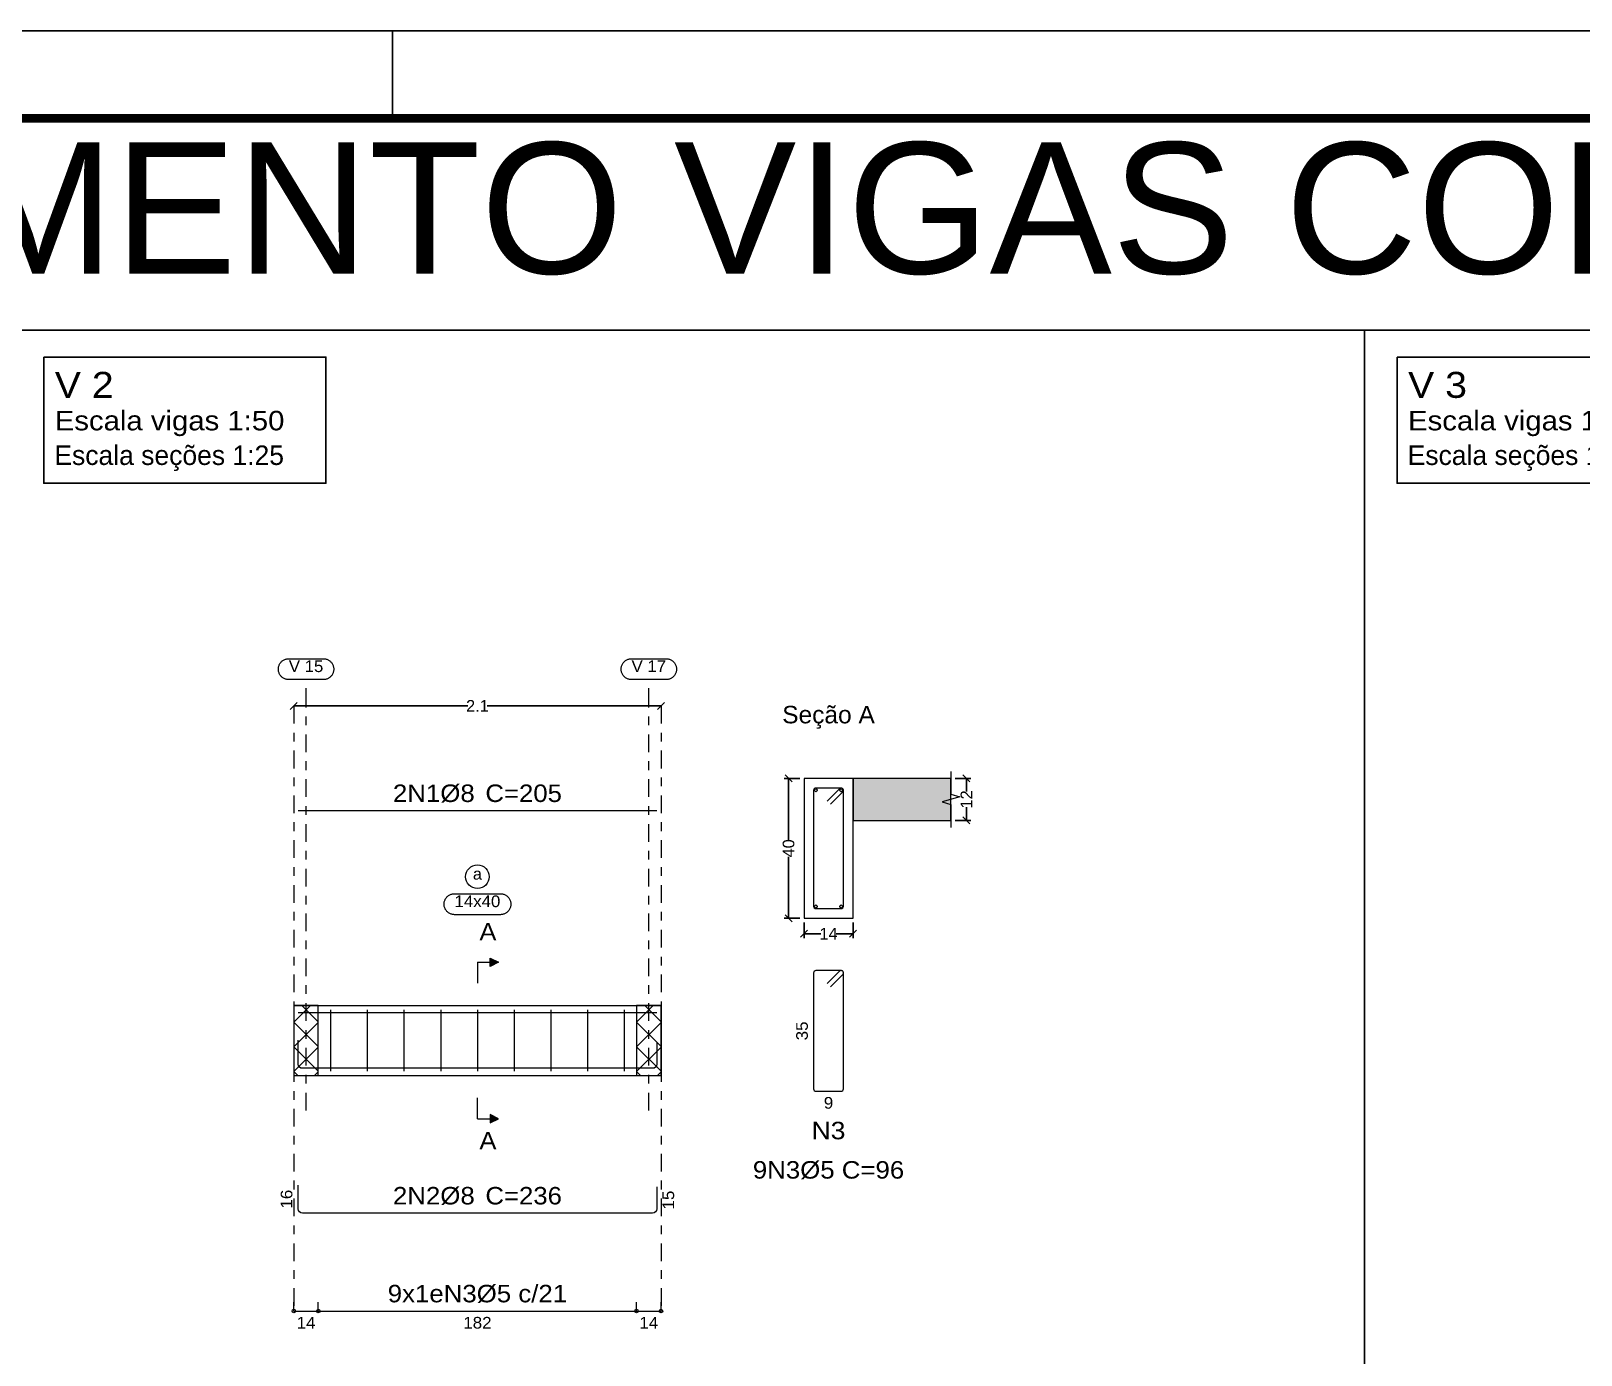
# Model space of a CAD drawing. Header units: centimetres. Extents: x 3194 to 3278, y -951 to -517.
# Drawn here: x 3218.78 to 3236.51, y -845.26 to -830.11 of the extents above; entities that cross this region are included whole.
import ezdxf
from ezdxf.enums import TextEntityAlignment as Align

# ---------------------------------------------------------------- set-up
doc = ezdxf.new("R2010")
doc.units = ezdxf.units.CM
doc.linetypes.add('CYPE_RAYAPUNTO', pattern=[0.4125, 0.2025, -0.105, 0, -0.105])
for name, color, linetype, lineweight in [('ARM_LONGITUDINAL_Ø8', 32, 'Continuous', 9), ('ARM_TRANSVERSAL_Ø5', 120, 'Continuous', 9), ('ELE_ARM_TRANS_TXT_EST', 7, 'Continuous', 9), ('ELE_CONT_NOS', 7, 'Continuous', 9), ('ELE_CONT_VIG_CONCRETO', 7, 'Continuous', 9), ('ELE_COT_COMPRIMENTO_PROJETADO', 8, 'Continuous', 0), ('ELE_COT_COT_ANCORAGENS', 8, 'Continuous', 0), ('ELE_COT_COT_EST', 8, 'Continuous', 0), ('ELE_COT_COT_LIN_APOIOS', 8, 'CYPE_RAYAPUNTO', 0), ('ELE_COT_TEXTOS_ESTRIBOS', 8, 'Continuous', 0), ('ELE_REF_COT_LIN_AUX_COTA', 8, 'CYPE_RAYAPUNTO', 9), ('ELE_REF_LINHAS_MARCAS_PLANTA', 8, 'Continuous', 9), ('ELE_REF_MARCAS_PLANTA', 8, 'Continuous', 9), ('ELE_REF_REF_ESCALA', 3, 'Continuous', 9), ('ELE_REF_REF_NOME', 8, 'Continuous', 9), ('ELE_REF_REF_REFERENCIA', 8, 'Continuous', 9), ('ELE_REF_TEXTO_REF_NOME', 8, 'Continuous', 9), ('ELE_REF_TEXTO_REF_REFERENCIA', 8, 'Continuous', 9), ('POR_ARM_LONG_ARM_TEXTOS', 7, 'Continuous', 9), ('POR_ARM_LONG_TXT_COMP', 7, 'Continuous', 9), ('SEC_CONT_LAJES_CORTE', 8, 'Continuous', 9), ('SEC_CONT_VIG_CONCRETO_CORTE', 7, 'Continuous', 9), ('SEC_COTAS_SEC_DIM_VIGA', 8, 'Continuous', 0), ('SEC_COTAS_TEXTOS_DETALHE_ESTRIBOS', 8, 'Continuous', 0), ('SEC_REF_TXT_NOMES', 2, 'Continuous', 9), ('SEC_REF_TXT_POSICOES_ARM_ESTRIBOS', 7, 'Continuous', 9)]:
    doc.layers.add(name, color=color, linetype=linetype, lineweight=lineweight)
doc.layers.add('ARQ-FOLHA', color=7, linetype='Continuous')
doc.layers.add('COTA CYPE', color=31, linetype='Continuous')
doc.styles.add('CYPETXT', font='arial.ttf', dxfattribs={"height": 0.2})
doc.styles.add('CYPETXT_0.2', font='arial.ttf', dxfattribs={"height": 0.133333})
doc.styles.add('TQS_ARIAL', font='arial.ttf')
doc.dimstyles.new('cype_oblique', dxfattribs={"dimtxt": 0.18, "dimasz": 0.18, "dimexe": 0.05, "dimexo": 0.05, "dimgap": 0, "dimtad": 0, "dimdec": 4, "dimzin": 0, "dimdsep": 46, "dimtxsty": 'CYPETXT_0.2', "dimblk": 'OBLIQUE', "dimtsz": 0.04, "dimcen": 0.09, "dimadec": 0, "dimazin": 0, "dimtfac": 1, "dimtdec": 4, "dimtofl": 0, "dimtmove": 2, "dimatfit": 3, "dimfxl": 1, "dimtolj": 1, "dimtzin": 0, "dimarcsym": 0})

# ---------------------------------------------------------------- blocks, each defined once
blk = doc.blocks.new('*D1595')
at = {"layer": 'Defpoints', "color": 0, "transparency": 16777216}
for p in [(3227.626, -840.26), (3228.186, -840.26), (3228.186, -840.437)]:
    blk.add_point(p, dxfattribs=at)
at = {"layer": 'SEC_COTAS_SEC_DIM_VIGA', "color": 0, "lineweight": -2, "transparency": 16777216}
for p, q in [((3227.586, -840.477), (3227.666, -840.397)), ((3227.626, -840.31), (3227.626, -840.487)), ((3227.626, -840.437), (3227.817, -840.437)), ((3228.186, -840.437), (3227.995, -840.437)), ((3228.146, -840.477), (3228.226, -840.397)), ((3228.186, -840.31), (3228.186, -840.487))]:
    blk.add_line(p, q, dxfattribs=at)
at = {"layer": 'SEC_COTAS_SEC_DIM_VIGA', "color": 0, "transparency": 16777216, "insert": (3227.906, -840.437), "char_height": 0.1333, "attachment_point": 5, "style": 'CYPETXT_0.2'}
blk.add_mtext('\\A1;14', dxfattribs=at)
blk = doc.blocks.new('_OBLIQUE')
at = {"color": 0, "linetype": 'ByBlock'}
blk.add_line((-0.5, -0.5), (0.5, 0.5), dxfattribs=at)
blk = doc.blocks.new('*D1596')
at = {"layer": 'Defpoints', "color": 0, "transparency": 16777216}
for p in [(3227.449, -838.66), (3227.626, -838.66), (3227.626, -840.26)]:
    blk.add_point(p, dxfattribs=at)
at = {"layer": 'SEC_COTAS_SEC_DIM_VIGA', "color": 0, "lineweight": -2, "transparency": 16777216}
for p, q in [((3227.576, -838.66), (3227.399, -838.66)), ((3227.489, -838.7), (3227.409, -838.62)), ((3227.449, -838.66), (3227.449, -839.362)), ((3227.449, -840.26), (3227.449, -839.558)), ((3227.576, -840.26), (3227.399, -840.26)), ((3227.489, -840.3), (3227.409, -840.22))]:
    blk.add_line(p, q, dxfattribs=at)
at = {"layer": 'SEC_COTAS_SEC_DIM_VIGA', "color": 0, "transparency": 16777216, "insert": (3227.449, -839.46), "char_height": 0.1333, "attachment_point": 5, "rotation": 90, "style": 'CYPETXT_0.2'}
blk.add_mtext('\\A1;40', dxfattribs=at)
blk = doc.blocks.new('*D1597')
at = {"layer": 'Defpoints', "color": 0, "transparency": 16777216}
for p in [(3229.306, -838.66), (3229.483, -838.66), (3229.306, -839.14)]:
    blk.add_point(p, dxfattribs=at)
at = {"layer": 'SEC_COTAS_SEC_DIM_VIGA', "color": 0, "lineweight": -2, "transparency": 16777216}
for p, q in [((3229.356, -838.66), (3229.533, -838.66)), ((3229.523, -838.7), (3229.443, -838.62)), ((3229.483, -838.66), (3229.483, -838.811)), ((3229.483, -839.14), (3229.483, -838.988)), ((3229.356, -839.14), (3229.533, -839.14)), ((3229.523, -839.18), (3229.443, -839.1))]:
    blk.add_line(p, q, dxfattribs=at)
at = {"layer": 'SEC_COTAS_SEC_DIM_VIGA', "color": 0, "transparency": 16777216, "insert": (3229.483, -838.9), "char_height": 0.1333, "attachment_point": 5, "rotation": 90, "style": 'CYPETXT_0.2'}
blk.add_mtext('\\A1;12', dxfattribs=at)
blk = doc.blocks.new('*D1598')
at = {"layer": 'Defpoints', "color": 0, "transparency": 16777216}
for p in [(3221.79, -837.83), (3221.79, -837.83), (3225.99, -837.83)]:
    blk.add_point(p, dxfattribs=at)
at = {"layer": 'ELE_COT_COMPRIMENTO_PROJETADO', "color": 0, "lineweight": -2, "transparency": 16777216}
for p, q in [((3221.75, -837.87), (3221.83, -837.79)), ((3225.95, -837.87), (3226.03, -837.79)), ((3221.79, -837.83), (3223.781, -837.83)), ((3225.99, -837.83), (3224, -837.83))]:
    blk.add_line(p, q, dxfattribs=at)
at = {"layer": 'ELE_COT_COMPRIMENTO_PROJETADO', "color": 0, "transparency": 16777216, "insert": (3223.89, -837.83), "char_height": 0.1333, "attachment_point": 5, "style": 'CYPETXT_0.2'}
blk.add_mtext('\\A1;2.1', dxfattribs=at)
blk = doc.blocks.new('FOLHA A1')
at = {"layer": 'ARQ-FOLHA'}
for p, q in [((841, 0), (0, 0)), ((286, -10), (286, 0))]:
    blk.add_line(p, q, dxfattribs=at)
at = {"layer": 'ARQ-FOLHA', "const_width": 1}
blk.add_lwpolyline([(25, -10), (25, -584), (831, -584), (831, -10), (25, -10)], dxfattribs=at)

msp = doc.modelspace()

# ---------------------------------------------------------------- hatches: boundary and pattern name
at = {"layer": 'ELE_REF_LINHAS_MARCAS_PLANTA'}
for points in [[(3224.03436, -840.8122), (3224.03436, -840.7162), (3224.13036, -840.7642)], [(3224.03436, -842.5062), (3224.03436, -842.6022), (3224.13036, -842.5542)]]:
    msp.add_hatch(color=256, dxfattribs=at).paths.add_polyline_path(points)
at = {"layer": 'SEC_CONT_LAJES_CORTE', "true_color": 0xdad7d3}
msp.add_hatch(color=254, dxfattribs=at).paths.add_polyline_path([(3229.30586, -838.65979), (3228.18586, -838.65979), (3228.18586, -839.13979), (3229.30586, -839.13979)])

# ---------------------------------------------------------------- linework, layer by layer
for p, q in [((3196.8194, -833.53142), (3259.9194, -833.53142)), ((3234.03516, -833.53142), (3234.03516, -846.81879))]:
    msp.add_line(p, q)
at = {"layer": 'ARM_LONGITUDINAL_Ø8'}
for points in [[(3225.94036, -839.02979), (3221.84036, -839.02979)], [(3225.94036, -841.3412), (3221.84036, -841.3412)], [(3225.94036, -841.6772), (3225.94036, -841.9292), (3225.9367, -841.94757), (3225.9263, -841.96314), (3225.91072, -841.97355), (3225.89236, -841.9772), (3221.88836, -841.9772), (3221.86999, -841.97355), (3221.85441, -841.96314), (3221.84401, -841.94757), (3221.84036, -841.9292), (3221.84036, -841.65621)], [(3225.94036, -843.3347), (3225.94036, -843.5867), (3225.9367, -843.60507), (3225.9263, -843.62064), (3225.91072, -843.63105), (3225.89236, -843.6347), (3221.88836, -843.6347), (3221.86999, -843.63105), (3221.85441, -843.62064), (3221.84401, -843.60507), (3221.84036, -843.5867), (3221.84036, -843.31371)]]:
    msp.add_lwpolyline(points, dxfattribs=at)
for centre in [(3227.76186, -838.79579), (3228.04986, -838.79579), (3227.76186, -840.12379), (3228.04986, -840.12379)]:
    msp.add_circle(centre, 0.016, dxfattribs=at)
at = {"layer": 'ARM_TRANSVERSAL_Ø5'}
for p, q in [((3222.21036, -841.3092), (3222.21036, -842.0092)), ((3222.63036, -841.3092), (3222.63036, -842.0092)), ((3223.05036, -841.3092), (3223.05036, -842.0092)), ((3223.47036, -841.3092), (3223.47036, -842.0092)), ((3223.89036, -841.3092), (3223.89036, -842.0092)), ((3224.31036, -841.3092), (3224.31036, -842.0092)), ((3224.73036, -841.3092), (3224.73036, -842.0092)), ((3225.15036, -841.3092), (3225.15036, -842.0092)), ((3225.57036, -841.3092), (3225.57036, -842.0092))]:
    msp.add_line(p, q, dxfattribs=at)
for points in [[(3227.92682, -838.9556), (3228.06824, -838.81418), (3228.07147, -838.81024), (3228.07388, -838.80574), (3228.07536, -838.80086), (3228.07586, -838.79579), (3228.07536, -838.79072), (3228.07388, -838.78584), (3228.07147, -838.78135), (3228.06824, -838.77741), (3228.0643, -838.77417), (3228.05981, -838.77177), (3228.05493, -838.77029), (3228.04986, -838.76979), (3227.76186, -838.76979), (3227.75191, -838.77177), (3227.74347, -838.77741), (3227.73783, -838.78584), (3227.73586, -838.79579), (3227.73586, -840.12379), (3227.73783, -840.13374), (3227.74347, -840.14218), (3227.75191, -840.14781), (3227.76186, -840.14979), (3228.04986, -840.14979), (3228.05981, -840.14781), (3228.06824, -840.14218), (3228.07388, -840.13374), (3228.07586, -840.12379), (3228.07586, -838.79579), (3228.07536, -838.79072), (3228.07388, -838.78584), (3228.07147, -838.78135), (3228.06824, -838.77741), (3228.0643, -838.77417), (3228.05981, -838.77177), (3228.05493, -838.77029), (3228.04986, -838.76979), (3228.04478, -838.77029), (3228.03991, -838.77177), (3228.03541, -838.77417), (3228.03147, -838.77741), (3227.89005, -838.91883)], [(3227.92682, -841.04493), (3228.06824, -840.90351), (3228.07147, -840.89957), (3228.07388, -840.89507), (3228.07536, -840.8902), (3228.07586, -840.88512), (3228.07536, -840.88005), (3228.07388, -840.87517), (3228.07147, -840.87068), (3228.06824, -840.86674), (3228.0643, -840.86351), (3228.05981, -840.8611), (3228.05493, -840.85962), (3228.04986, -840.85912), (3227.76186, -840.85912), (3227.75191, -840.8611), (3227.74347, -840.86674), (3227.73783, -840.87517), (3227.73586, -840.88512), (3227.73586, -842.21312), (3227.73783, -842.22307), (3227.74347, -842.23151), (3227.75191, -842.23714), (3227.76186, -842.23912), (3228.04986, -842.23912), (3228.05981, -842.23714), (3228.06824, -842.23151), (3228.07388, -842.22307), (3228.07586, -842.21312), (3228.07586, -840.88512), (3228.07536, -840.88005), (3228.07388, -840.87517), (3228.07147, -840.87068), (3228.06824, -840.86674), (3228.0643, -840.86351), (3228.05981, -840.8611), (3228.05493, -840.85962), (3228.04986, -840.85912), (3228.04478, -840.85962), (3228.03991, -840.8611), (3228.03541, -840.86351), (3228.03147, -840.86674), (3227.89005, -841.00816)]]:
    msp.add_lwpolyline(points, dxfattribs=at)
at = {"layer": 'COTA CYPE'}
for points in [[(3218.9311, -833.83869), (3222.1575, -833.83869), (3222.1575, -835.28216), (3218.9311, -835.28216)], [(3234.40882, -833.83869), (3237.63522, -833.83869), (3237.63522, -835.28216), (3234.40882, -835.28216)]]:
    msp.add_lwpolyline(points, close=True, dxfattribs=at)
at = {"layer": 'ELE_CONT_NOS'}
for p, q in [((3221.79036, -841.2592), (3221.79036, -842.0592)), ((3225.99036, -841.2592), (3225.99036, -842.0592))]:
    msp.add_line(p, q, dxfattribs=at)
at = {"layer": 'ELE_CONT_NOS', "lineweight": 0}
for p, q in [((3221.79036, -841.44844), (3221.97959, -841.2592)), ((3222.07036, -841.44559), (3221.88396, -841.2592)), ((3225.71036, -841.44844), (3225.89959, -841.2592)), ((3225.99036, -841.44559), (3225.80396, -841.2592)), ((3222.07036, -841.72844), (3221.79036, -841.44844)), ((3221.79036, -841.73128), (3222.07036, -841.45128)), ((3225.99036, -841.72844), (3225.71036, -841.44844)), ((3225.71036, -841.73128), (3225.99036, -841.45128)), ((3222.07036, -842.01128), (3221.79036, -841.73128)), ((3221.79036, -842.01412), (3222.07036, -841.73412)), ((3225.99036, -842.01128), (3225.71036, -841.73128)), ((3225.71036, -842.01412), (3225.99036, -841.73412)), ((3221.83544, -842.0592), (3221.79036, -842.01412)), ((3222.02812, -842.0592), (3222.07036, -842.01696)), ((3225.75544, -842.0592), (3225.71036, -842.01412)), ((3225.94812, -842.0592), (3225.99036, -842.01696))]:
    msp.add_line(p, q, dxfattribs=at)
at = {"layer": 'ELE_CONT_NOS'}
for points in [[(3221.79036, -841.2592), (3222.07036, -841.2592)], [(3225.71036, -841.2592), (3225.99036, -841.2592)], [(3221.79036, -842.0592), (3222.07036, -842.0592)], [(3225.71036, -842.0592), (3225.99036, -842.0592)]]:
    msp.add_lwpolyline(points, dxfattribs=at)
at = {"layer": 'ELE_CONT_NOS', "lineweight": 0}
for points in [[(3221.79036, -841.2592), (3221.79036, -842.0592), (3222.07036, -842.0592), (3222.07036, -841.2592), (3221.79036, -841.2592)], [(3225.71036, -841.2592), (3225.71036, -842.0592), (3225.99036, -842.0592), (3225.99036, -841.2592), (3225.71036, -841.2592)]]:
    msp.add_lwpolyline(points, close=True, dxfattribs=at)
at = {"layer": 'ELE_CONT_VIG_CONCRETO'}
for p, q in [((3222.07036, -841.2592), (3225.71036, -841.2592)), ((3222.07036, -842.0592), (3225.71036, -842.0592))]:
    msp.add_line(p, q, dxfattribs=at)
at = {"layer": 'ELE_COT_COT_EST'}
for p, q in [((3221.79036, -844.7547), (3221.79036, -844.6547)), ((3222.07036, -844.7547), (3222.07036, -844.6547)), ((3225.71036, -844.7547), (3225.71036, -844.6547))]:
    msp.add_line(p, q, dxfattribs=at)
for points in [[(3221.79036, -844.7547), (3222.07036, -844.7547), (3222.07036, -844.6547)], [(3222.07036, -844.7547), (3225.71036, -844.7547), (3225.71036, -844.6547)], [(3225.71036, -844.7547), (3225.99036, -844.7547), (3225.99036, -844.6547)]]:
    msp.add_lwpolyline(points, dxfattribs=at)
for centre in [(3221.79036, -844.7547), (3222.07036, -844.7547), (3222.07036, -844.7547), (3225.71036, -844.7547), (3225.71036, -844.7547), (3225.99036, -844.7547)]:
    msp.add_circle(centre, 0.02, dxfattribs=at)
at = {"layer": 'ELE_COT_COT_LIN_APOIOS'}
for p, q in [((3221.79036, -837.82979), (3221.79036, -844.7547)), ((3225.99036, -837.82979), (3225.99036, -844.7547))]:
    msp.add_line(p, q, dxfattribs=at)
at = {"layer": 'ELE_REF_COT_LIN_AUX_COTA'}
for p, q in [((3221.93036, -837.82979), (3221.93036, -837.52979)), ((3225.85036, -837.82979), (3225.85036, -837.52979)), ((3221.93036, -842.4592), (3221.93036, -837.82979)), ((3225.85036, -842.4592), (3225.85036, -837.82979))]:
    msp.add_line(p, q, dxfattribs=at)
at = {"layer": 'ELE_REF_LINHAS_MARCAS_PLANTA'}
for p, q in [((3223.89036, -840.7642), (3223.89036, -841.0042)), ((3223.89036, -840.7642), (3224.03436, -840.7642)), ((3223.89036, -842.5542), (3223.89036, -842.3142)), ((3223.89036, -842.5542), (3224.03436, -842.5542))]:
    msp.add_line(p, q, dxfattribs=at)
for points in [[(3224.03436, -840.8122), (3224.03436, -840.7162), (3224.13036, -840.7642)], [(3224.03436, -842.5062), (3224.03436, -842.6022), (3224.13036, -842.5542)]]:
    msp.add_lwpolyline(points, close=True, dxfattribs=at)
at = {"layer": 'ELE_REF_REF_NOME'}
msp.add_lwpolyline([(3224.15236, -839.9792), (3224.16037, -839.97947), (3224.16835, -839.98027), (3224.17626, -839.98161), (3224.18406, -839.98346), (3224.19172, -839.98584), (3224.1992, -839.98872), (3224.20648, -839.9921), (3224.21351, -839.99595), (3224.22027, -840.00027), (3224.22673, -840.00502), (3224.23285, -840.0102), (3224.23861, -840.01578), (3224.24399, -840.02173), (3224.24896, -840.02802), (3224.2535, -840.03463), (3224.25759, -840.04153), (3224.26121, -840.04869), (3224.26434, -840.05607), (3224.26697, -840.06365), (3224.26909, -840.07138), (3224.27068, -840.07924), (3224.27175, -840.08719), (3224.27229, -840.09519), (3224.27229, -840.10321), (3224.27175, -840.11121), (3224.27068, -840.11916), (3224.26909, -840.12702), (3224.26697, -840.13475), (3224.26434, -840.14233), (3224.26121, -840.14971), (3224.25759, -840.15687), (3224.2535, -840.16377), (3224.24896, -840.17038), (3224.24399, -840.17668), (3224.23861, -840.18262), (3224.23285, -840.1882), (3224.22673, -840.19338), (3224.22027, -840.19813), (3224.21351, -840.20245), (3224.20648, -840.2063), (3224.1992, -840.20968), (3224.19172, -840.21256), (3224.18406, -840.21494), (3224.17626, -840.2168), (3224.16835, -840.21813), (3224.16037, -840.21893), (3224.15236, -840.2192), (3223.62836, -840.2192), (3223.62034, -840.21893), (3223.61236, -840.21813), (3223.60445, -840.2168), (3223.59665, -840.21494), (3223.58899, -840.21256), (3223.58151, -840.20968), (3223.57423, -840.2063), (3223.5672, -840.20245), (3223.56044, -840.19813), (3223.55399, -840.19338), (3223.54786, -840.1882), (3223.5421, -840.18262), (3223.53672, -840.17668), (3223.53175, -840.17038), (3223.52721, -840.16377), (3223.52312, -840.15687), (3223.5195, -840.14971), (3223.51637, -840.14233), (3223.51374, -840.13475), (3223.51162, -840.12702), (3223.51003, -840.11916), (3223.50896, -840.11121), (3223.50842, -840.10321), (3223.50842, -840.09519), (3223.50896, -840.08719), (3223.51003, -840.07924), (3223.51162, -840.07138), (3223.51374, -840.06365), (3223.51637, -840.05607), (3223.5195, -840.04869), (3223.52312, -840.04153), (3223.52721, -840.03463), (3223.53175, -840.02802), (3223.53672, -840.02173), (3223.5421, -840.01578), (3223.54786, -840.0102), (3223.55399, -840.00502), (3223.56044, -840.00027), (3223.5672, -839.99595), (3223.57423, -839.9921), (3223.58151, -839.98872), (3223.58899, -839.98584), (3223.59665, -839.98346), (3223.60445, -839.98161), (3223.61236, -839.98027), (3223.62034, -839.97947), (3223.62836, -839.9792), (3224.15236, -839.9792)], close=True, dxfattribs=at)
msp.add_circle((3223.89036, -839.7845), 0.13471, dxfattribs=at)
at = {"layer": 'ELE_REF_REF_REFERENCIA'}
for points in [[(3222.12736, -837.28979), (3222.13537, -837.29006), (3222.14335, -837.29086), (3222.15126, -837.2922), (3222.15906, -837.29405), (3222.16672, -837.29643), (3222.1742, -837.29931), (3222.18148, -837.30269), (3222.18851, -837.30654), (3222.19527, -837.31086), (3222.20173, -837.31561), (3222.20785, -837.32079), (3222.21361, -837.32637), (3222.21899, -837.33232), (3222.22396, -837.33861), (3222.2285, -837.34522), (3222.23259, -837.35212), (3222.23621, -837.35928), (3222.23934, -837.36666), (3222.24197, -837.37424), (3222.24409, -837.38197), (3222.24568, -837.38983), (3222.24675, -837.39778), (3222.24729, -837.40578), (3222.24729, -837.4138), (3222.24675, -837.4218), (3222.24568, -837.42975), (3222.24409, -837.43761), (3222.24197, -837.44534), (3222.23934, -837.45292), (3222.23621, -837.4603), (3222.23259, -837.46746), (3222.2285, -837.47436), (3222.22396, -837.48097), (3222.21899, -837.48727), (3222.21361, -837.49321), (3222.20785, -837.49879), (3222.20173, -837.50397), (3222.19527, -837.50872), (3222.18851, -837.51304), (3222.18148, -837.51689), (3222.1742, -837.52027), (3222.16672, -837.52315), (3222.15906, -837.52553), (3222.15126, -837.52739), (3222.14335, -837.52872), (3222.13537, -837.52952), (3222.12736, -837.52979), (3221.73336, -837.52979), (3221.72534, -837.52952), (3221.71736, -837.52872), (3221.70945, -837.52739), (3221.70165, -837.52553), (3221.69399, -837.52315), (3221.68651, -837.52027), (3221.67923, -837.51689), (3221.6722, -837.51304), (3221.66544, -837.50872), (3221.65899, -837.50397), (3221.65286, -837.49879), (3221.6471, -837.49321), (3221.64172, -837.48727), (3221.63675, -837.48097), (3221.63221, -837.47436), (3221.62812, -837.46746), (3221.6245, -837.4603), (3221.62137, -837.45292), (3221.61874, -837.44534), (3221.61662, -837.43761), (3221.61503, -837.42975), (3221.61396, -837.4218), (3221.61342, -837.4138), (3221.61342, -837.40578), (3221.61396, -837.39778), (3221.61503, -837.38983), (3221.61662, -837.38197), (3221.61874, -837.37424), (3221.62137, -837.36666), (3221.6245, -837.35928), (3221.62812, -837.35212), (3221.63221, -837.34522), (3221.63675, -837.33861), (3221.64172, -837.33232), (3221.6471, -837.32637), (3221.65286, -837.32079), (3221.65899, -837.31561), (3221.66544, -837.31086), (3221.6722, -837.30654), (3221.67923, -837.30269), (3221.68651, -837.29931), (3221.69399, -837.29643), (3221.70165, -837.29405), (3221.70945, -837.2922), (3221.71736, -837.29086), (3221.72534, -837.29006), (3221.73336, -837.28979), (3222.12736, -837.28979)], [(3226.04736, -837.28979), (3226.05537, -837.29006), (3226.06335, -837.29086), (3226.07126, -837.2922), (3226.07906, -837.29405), (3226.08672, -837.29643), (3226.0942, -837.29931), (3226.10148, -837.30269), (3226.10851, -837.30654), (3226.11527, -837.31086), (3226.12173, -837.31561), (3226.12785, -837.32079), (3226.13361, -837.32637), (3226.13899, -837.33232), (3226.14396, -837.33861), (3226.1485, -837.34522), (3226.15259, -837.35212), (3226.15621, -837.35928), (3226.15934, -837.36666), (3226.16197, -837.37424), (3226.16409, -837.38197), (3226.16568, -837.38983), (3226.16675, -837.39778), (3226.16729, -837.40578), (3226.16729, -837.4138), (3226.16675, -837.4218), (3226.16568, -837.42975), (3226.16409, -837.43761), (3226.16197, -837.44534), (3226.15934, -837.45292), (3226.15621, -837.4603), (3226.15259, -837.46746), (3226.1485, -837.47436), (3226.14396, -837.48097), (3226.13899, -837.48727), (3226.13361, -837.49321), (3226.12785, -837.49879), (3226.12173, -837.50397), (3226.11527, -837.50872), (3226.10851, -837.51304), (3226.10148, -837.51689), (3226.0942, -837.52027), (3226.08672, -837.52315), (3226.07906, -837.52553), (3226.07126, -837.52739), (3226.06335, -837.52872), (3226.05537, -837.52952), (3226.04736, -837.52979), (3225.65336, -837.52979), (3225.64534, -837.52952), (3225.63736, -837.52872), (3225.62945, -837.52739), (3225.62165, -837.52553), (3225.61399, -837.52315), (3225.60651, -837.52027), (3225.59923, -837.51689), (3225.5922, -837.51304), (3225.58544, -837.50872), (3225.57899, -837.50397), (3225.57286, -837.49879), (3225.5671, -837.49321), (3225.56172, -837.48727), (3225.55675, -837.48097), (3225.55221, -837.47436), (3225.54812, -837.46746), (3225.5445, -837.4603), (3225.54137, -837.45292), (3225.53874, -837.44534), (3225.53662, -837.43761), (3225.53503, -837.42975), (3225.53396, -837.4218), (3225.53342, -837.4138), (3225.53342, -837.40578), (3225.53396, -837.39778), (3225.53503, -837.38983), (3225.53662, -837.38197), (3225.53874, -837.37424), (3225.54137, -837.36666), (3225.5445, -837.35928), (3225.54812, -837.35212), (3225.55221, -837.34522), (3225.55675, -837.33861), (3225.56172, -837.33232), (3225.5671, -837.32637), (3225.57286, -837.32079), (3225.57899, -837.31561), (3225.58544, -837.31086), (3225.5922, -837.30654), (3225.59923, -837.30269), (3225.60651, -837.29931), (3225.61399, -837.29643), (3225.62165, -837.29405), (3225.62945, -837.2922), (3225.63736, -837.29086), (3225.64534, -837.29006), (3225.65336, -837.28979), (3226.04736, -837.28979)]]:
    msp.add_lwpolyline(points, close=True, dxfattribs=at)
at = {"layer": 'SEC_CONT_LAJES_CORTE', "color": 254, "true_color": 0xdad7d3}
msp.add_lwpolyline([(3229.30586, -838.65979), (3228.18586, -838.65979), (3228.18586, -839.13979), (3229.30586, -839.13979)], close=True, dxfattribs=at)
at = {"layer": 'SEC_CONT_LAJES_CORTE'}
for points in [[(3229.30586, -838.65979), (3228.18586, -838.65979), (3228.18586, -839.13979), (3229.30586, -839.13979)], [(3229.30586, -838.57979), (3229.30586, -838.83979), (3229.40586, -838.86979), (3229.20586, -838.92979), (3229.30586, -838.95979), (3229.30586, -839.21979)]]:
    msp.add_lwpolyline(points, dxfattribs=at)
at = {"layer": 'SEC_CONT_VIG_CONCRETO_CORTE'}
msp.add_lwpolyline([(3228.18586, -838.65979), (3227.62586, -838.65979), (3227.62586, -840.25979), (3228.18586, -840.25979), (3228.18586, -838.65979)], close=True, dxfattribs=at)

# ---------------------------------------------------------------- block references
at = {"layer": 'ARQ-FOLHA', "xscale": 0.1, "yscale": 0.1, "zscale": 0.1}
msp.add_blockref('FOLHA A1', (3194.3194, -830.10749), dxfattribs=at)

# ---------------------------------------------------------------- texts
at = {"insert": (3208.32787, -831.38327), "char_height": 1.5, "attachment_point": 1, "style": 'TQS_ARIAL'}
msp.add_mtext_dynamic_manual_height_columns('DETALHAMENTO VIGAS COBERTURA', width=72.2611045, gutter_width=12.5, heights=[0], dxfattribs=at)
at = {"layer": 'COTA CYPE', "style": 'CYPETXT', "width": 1.080185}
for s, p, p2 in [('V 2', (3219.05651, -834.30546), (3219.73012, -834.30546)), ('V 3', (3234.53422, -834.30546), (3235.20783, -834.30546))]:
    msp.add_text(s, height=0.297399, dxfattribs=at).set_placement(p, p2, align=Align.FIT)
at = {"layer": 'ELE_ARM_TRANS_TXT_EST', "style": 'CYPETXT', "width": 1.056929}
msp.add_text('9x1eN3%%c5 c/21', height=0.2, dxfattribs=at).set_placement((3222.86436, -844.6547), (3224.91636, -844.6547), align=Align.FIT)
at = {"layer": 'ELE_COT_COT_ANCORAGENS', "style": 'CYPETXT', "width": 1.042546}
for s, p, p2 in [('16', (3221.77369, -843.5822), (3221.77369, -843.3662)), ('15', (3226.14036, -843.5927), (3226.14036, -843.3767))]:
    msp.add_text(s, height=0.133333, rotation=90, dxfattribs=at).set_placement(p, p2, align=Align.FIT)
at = {"layer": 'ELE_COT_TEXTOS_ESTRIBOS', "style": 'CYPETXT', "width": 1.042546}
for s, p, p2 in [('14', (3221.82236, -844.9547), (3222.03836, -844.9547)), ('182', (3223.72836, -844.9547), (3224.05236, -844.9547)), ('14', (3225.74236, -844.9547), (3225.95836, -844.9547))]:
    msp.add_text(s, height=0.133333, dxfattribs=at).set_placement(p, p2, align=Align.FIT)
at = {"layer": 'ELE_REF_MARCAS_PLANTA', "style": 'CYPETXT', "width": 1.044083}
for p, p2 in [((3223.91286, -840.5142), (3224.10786, -840.5142)), ((3223.91286, -842.9042), (3224.10786, -842.9042))]:
    msp.add_text('A', height=0.2, dxfattribs=at).set_placement(p, p2, align=Align.FIT)
at = {"layer": 'ELE_REF_REF_ESCALA', "style": 'CYPETXT'}
for s, width, p, p2 in [('Escala vigas 1:50', 1.075389, (3219.05651, -834.67721), (3221.68291, -834.67721)), ('Escala vigas 1:50', 1.075389, (3234.53422, -834.67721), (3237.16063, -834.67721)), ('Escala seções 1:25', 0.971968, (3219.05164, -835.07332), (3221.67804, -835.07332)), ('Escala seções 1:25', 0.971968, (3234.52935, -835.07332), (3237.15576, -835.07332))]:
    msp.add_text(s, height=0.2230494, dxfattribs=dict(at, width=width)).set_placement(p, p2, align=Align.FIT)
at = {"layer": 'ELE_REF_TEXTO_REF_NOME', "style": 'CYPETXT'}
for s, height, width, p, p2 in [('a', 0.13333, 0.984627, (3223.83936, -839.81783), (3223.94136, -839.81783)), ('14x40', 0.133333, 1.032505, (3223.62836, -840.13253), (3224.15236, -840.13253))]:
    msp.add_text(s, height=height, dxfattribs=dict(at, width=width)).set_placement(p, p2, align=Align.FIT)
at = {"layer": 'ELE_REF_TEXTO_REF_REFERENCIA', "style": 'CYPETXT', "width": 1.028253}
for s, p, p2 in [('V 15', (3221.73336, -837.44312), (3222.12736, -837.44312)), ('V 17', (3225.65336, -837.44312), (3226.04736, -837.44312))]:
    msp.add_text(s, height=0.133333, dxfattribs=at).set_placement(p, p2, align=Align.FIT)
at = {"layer": 'POR_ARM_LONG_ARM_TEXTOS', "style": 'CYPETXT', "width": 1.057309}
for s, p, p2 in [('2N1%%c8', (3222.92386, -838.92979), (3223.85986, -838.92979)), ('2N2%%c8', (3222.92386, -843.5347), (3223.85986, -843.5347))]:
    msp.add_text(s, height=0.2, dxfattribs=at).set_placement(p, p2, align=Align.FIT)
at = {"layer": 'POR_ARM_LONG_TXT_COMP', "style": 'CYPETXT', "width": 1.053117}
for s, p, p2 in [(' C=205', (3223.89986, -838.92979), (3224.85686, -838.92979)), (' C=236', (3223.89986, -843.5347), (3224.85686, -843.5347))]:
    msp.add_text(s, height=0.2, dxfattribs=at).set_placement(p, p2, align=Align.FIT)
at = {"layer": 'SEC_COTAS_TEXTOS_DETALHE_ESTRIBOS', "style": 'CYPETXT', "width": 1.042546}
msp.add_text('35', height=0.133333, rotation=90, dxfattribs=at).set_placement((3227.66919, -841.65712), (3227.66919, -841.44112), align=Align.FIT)
msp.add_text('9', height=0.13333, dxfattribs=at).set_placement((3227.85186, -842.43912), (3227.95986, -842.43912), align=Align.FIT)
at = {"layer": 'SEC_REF_TXT_NOMES', "style": 'CYPETXT', "width": 1.002256}
msp.add_text('Seção A', height=0.2, dxfattribs=at).set_placement((3227.37636, -838.02979), (3228.43536, -838.02979), align=Align.FIT)
at = {"layer": 'SEC_REF_TXT_POSICOES_ARM_ESTRIBOS', "style": 'CYPETXT'}
for s, width, p, p2 in [('N3', 1.083541, (3227.71236, -842.78912), (3228.09936, -842.78912)), ('9N3%%c5 C=96', 1.056384, (3227.04036, -843.23912), (3228.77136, -843.23912))]:
    msp.add_text(s, height=0.2, dxfattribs=dict(at, width=width)).set_placement(p, p2, align=Align.FIT)

# ---------------------------------------------------------------- dimensions: what is measured, and where the dimension line sits
at = {"layer": 'ELE_COT_COMPRIMENTO_PROJETADO'}
dim = msp.add_aligned_dim(p1=(3225.99036, -837.82979), p2=(3221.79036, -837.82979), distance=0, text='2.1', dimstyle='cype_oblique', override={"dimexe": 0, "dimexo": 0}, dxfattribs=at)
dim.commit()
dim.dimension.update_dxf_attribs({"geometry": '*D1598', "text_midpoint": (3223.89036, -837.82979)})
at = {"layer": 'SEC_COTAS_SEC_DIM_VIGA'}
for p1, p2, distance, text, picture, middle in [((3227.62586, -840.25979), (3227.62586, -838.65979), 0.17733, '40', '*D1596', (3227.44852, -839.45979)), ((3229.30586, -839.13979), (3229.30586, -838.65979), -0.17733, '12', '*D1597', (3229.48319, -838.89979)), ((3227.62586, -840.25979), (3228.18586, -840.25979), -0.17733, '14', '*D1595', (3227.90586, -840.43712))]:
    dim = msp.add_aligned_dim(p1=p1, p2=p2, distance=distance, text=text, dimstyle='cype_oblique', dxfattribs=at)
    dim.commit()
    dim.dimension.update_dxf_attribs({"geometry": picture, "text_midpoint": middle})

doc.saveas('drawing.dxf')
